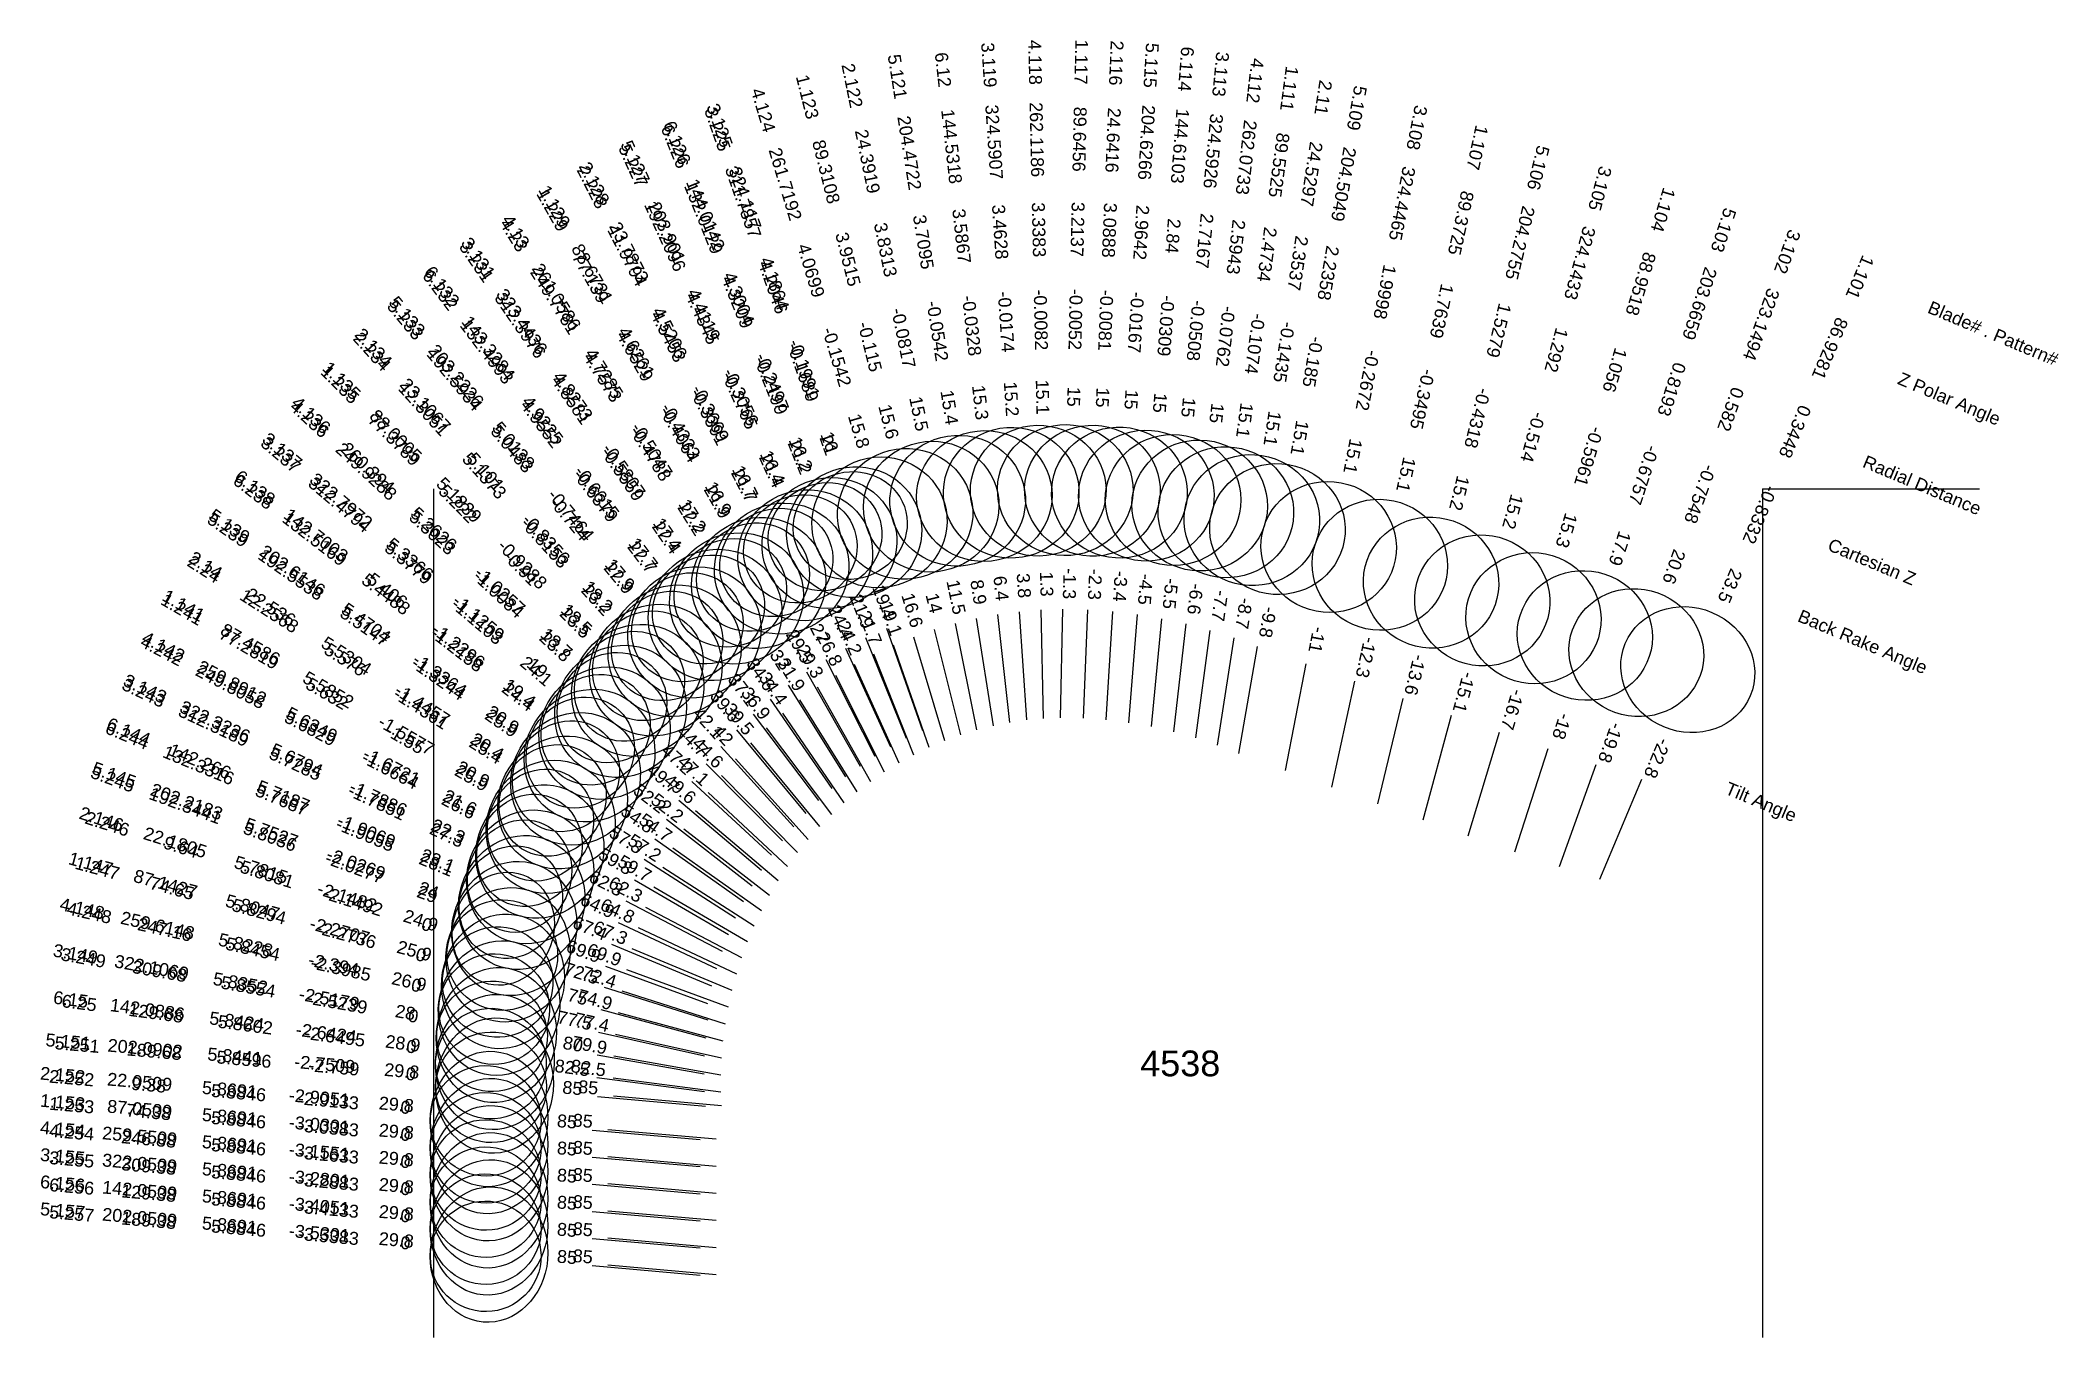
# Model space of a CAD drawing. Header units: inches. Extents: x -7.94 to 1.36, y -3.91 to 2.07.
import ezdxf
from ezdxf.enums import TextEntityAlignment as Align

# ---------------------------------------------------------------- set-up
doc = ezdxf.new("R2010")
doc.units = ezdxf.units.IN
doc.header["$MEASUREMENT"] = 0
for name, color, linetype, true_color in [('Blade_1', 30, 'Continuous', 0xff7f00), ('Blade_2', 7, 'Continuous', 0xcccc00), ('Blade_3', 7, 'Continuous', 0x00cc00), ('Blade_4', 7, 'Continuous', 0x00cccc), ('Blade_5', 7, 'Continuous', 0x0066cc), ('Blade_6', 190, 'Continuous', 0x7f00ff)]:
    doc.layers.add(name, color=color, linetype=linetype, true_color=true_color)
doc.styles.get("Standard").update_dxf_attribs({"font": 'arial.ttf'})

msp = doc.modelspace()

# ---------------------------------------------------------------- linework, layer by layer
for p, q in [((-6.125, 0), (-6.125, -3.9134)), ((0, 0), (0, -3.9134)), ((0, 0), (1, 0))]:
    msp.add_line(p, q)
at = {"layer": 'Blade_1'}
for p, q in [((-3.226, -0.555), (-3.2372, -1.0549)), ((-3.8181, -0.6486), (-3.6968, -1.1337)), ((-2.5467, -0.6525), (-2.6133, -1.1481)), ((-4.4056, -0.8433), (-4.1594, -1.2784)), ((-4.3568, -0.9128), (-4.1119, -1.3487)), ((-1.881, -0.8869), (-1.9874, -1.3754)), ((-1.2145, -1.1228), (-1.3586, -1.6016)), ((-4.869, -1.267), (-4.5175, -1.6226)), ((-4.7981, -1.3207), (-4.4473, -1.677)), ((-0.5582, -1.3401), (-0.7522, -1.8009)), ((-5.1981, -1.8024), (-4.7659, -2.0538)), ((-5.1101, -1.8348), (-4.6782, -2.0867)), ((-5.3537, -2.401), (-4.8708, -2.5304)), ((-5.2737, -2.4139), (-4.791, -2.5441)), ((-5.394, -3.0812), (-4.8959, -3.1248)), ((-5.3212, -3.0783), (-4.8231, -3.1221))]:
    msp.add_line(p, q, dxfattribs=at)
for centre, major_axis, ratio in [((-3.2137, -0.0052), (0.3124, -0.007), 0.965908), ((-3.9515, -0.115), (0.3032, 0.0758), 0.963022), ((-2.4734, -0.1074), (0.3097, -0.0416), 0.965685), ((-4.6261, -0.4333), (0.2725, 0.153), 0.956901), ((-1.7639, -0.3495), (0.3053, -0.0665), 0.965376), ((-4.6529, -0.4064), (0.2302, 0.1303), 0.927923), ((-1.056, -0.5961), (0.2992, -0.09), 0.964699), ((-0.3448, -0.8332), (0.288, -0.1212), 0.916899), ((-5.1839, -0.9288), (0.2227, 0.2193), 0.948587), ((-5.222, -0.91), (0.1881, 0.186), 0.917351), ((-5.5852, -1.5577), (0.1574, 0.2699), 0.93399), ((-5.632, -1.55), (0.133, 0.2286), 0.899238), ((-5.8047, -2.2707), (0.0814, 0.3017), 0.899338), ((-5.8294, -2.2736), (0.066, 0.2463), 1), ((-5.8691, -3.0301), (0.0274, 0.3113), 0.867492), ((-5.8846, -3.0383), (0.0222, 0.254), 1)]:
    msp.add_ellipse(centre, major_axis=major_axis, ratio=ratio, dxfattribs=at)
at = {"layer": 'Blade_2'}
for p, q in [((-3.1112, -0.5576), (-3.1316, -1.0572)), ((-3.7217, -0.6206), (-3.6222, -1.1106)), ((-2.4372, -0.6872), (-2.5132, -1.1814)), ((-4.3176, -0.7865), (-4.0908, -1.2321)), ((-4.2728, -0.8579), (-4.0475, -1.3043)), ((-4.8005, -1.1875), (-4.465, -1.5582)), ((-4.7328, -1.2442), (-4.3981, -1.6157)), ((-5.1536, -1.7073), (-4.7328, -1.9775)), ((-5.068, -1.7435), (-4.6476, -2.0142)), ((-5.3384, -2.2973), (-4.8616, -2.4477)), ((-5.2572, -2.3146), (-4.7807, -2.4659)), ((-5.394, -2.9562), (-4.8959, -2.9998)), ((-5.3212, -2.9533), (-4.8231, -2.9971))]:
    msp.add_line(p, q, dxfattribs=at)
for centre, major_axis, ratio in [((-3.0888, -0.0081), (0.3122, -0.0127), 0.965879), ((-3.8313, -0.0817), (0.3062, 0.0622), 0.963443), ((-2.3537, -0.1435), (0.3089, -0.0475), 0.965634), ((-4.5206, -0.3669), (0.279, 0.1408), 0.957876), ((-4.5453, -0.3391), (0.2357, 0.12), 0.929179), ((-5.101, -0.8356), (0.2322, 0.2092), 0.950209), ((-5.1373, -0.8153), (0.1961, 0.1775), 0.919396), ((-5.5304, -1.4457), (0.1692, 0.2627), 0.937059), ((-5.5759, -1.4361), (0.1429, 0.2226), 0.903007), ((-5.7815, -2.1482), (0.0946, 0.2978), 0.906832), ((-5.8081, -2.1492), (0.0767, 0.2432), 1), ((-5.8691, -2.9051), (0.0274, 0.3113), 0.867492), ((-5.8846, -2.9133), (0.0222, 0.254), 1)]:
    msp.add_ellipse(centre, major_axis=major_axis, ratio=ratio, dxfattribs=at)
at = {"layer": 'Blade_3'}
for p, q in [((-4.0381, -0.6425), (-3.8722, -1.1141)), ((-3.4261, -0.5662), (-3.3927, -1.0651)), ((-2.7696, -0.5982), (-2.8176, -1.0959)), ((-4.006, -0.7187), (-3.8421, -1.1911)), ((-2.105, -0.8071), (-2.2007, -1.2978)), ((-4.5733, -0.9693), (-4.2896, -1.381)), ((-4.5165, -1.0345), (-4.234, -1.447)), ((-1.4352, -1.045), (-1.5653, -1.5278)), ((-0.7681, -1.2724), (-0.9373, -1.7428)), ((-4.9949, -1.4349), (-4.6135, -1.7581)), ((-4.9176, -1.4822), (-4.5367, -1.8061)), ((-5.274, -1.9984), (-4.8214, -2.2108)), ((-5.1817, -2.0227), (-4.7293, -2.2356)), ((-5.3703, -2.6094), (-4.8779, -2.6962)), ((-5.2937, -2.614), (-4.8014, -2.7013)), ((-5.394, -3.3312), (-4.8959, -3.3748)), ((-5.3212, -3.3283), (-4.8231, -3.3721))]:
    msp.add_line(p, q, dxfattribs=at)
for centre, major_axis, ratio in [((-3.4628, -0.0174), (0.3118, 0.0209), 0.965129), ((-2.7167, -0.0508), (0.3111, -0.03), 0.965773), ((-4.1864, -0.1991), (0.2952, 0.1025), 0.961204), ((-4.2046, -0.1689), (0.2495, 0.0878), 0.933491), ((-1.9998, -0.2672), (0.3067, -0.0598), 0.96549), ((-1.292, -0.514), (0.3017, -0.0813), 0.965013), ((-4.8273, -0.5807), (0.2578, 0.1766), 0.954391), ((-4.8581, -0.5559), (0.2178, 0.1501), 0.924708), ((-0.582, -0.7548), (0.2941, -0.1058), 0.936344), ((-5.3366, -1.1259), (0.2024, 0.2381), 0.945262), ((-5.3779, -1.1103), (0.171, 0.2018), 0.91318), ((-5.6794, -1.7886), (0.133, 0.2828), 0.925003), ((-5.7285, -1.7851), (0.1124, 0.2394), 0.888303), ((-5.8352, -2.5179), (0.0546, 0.3077), 0.882705), ((-5.8554, -2.5239), (0.0443, 0.2511), 1), ((-5.8691, -3.2801), (0.0274, 0.3113), 0.867492), ((-5.8846, -3.2883), (0.0222, 0.254), 1)]:
    msp.add_ellipse(centre, major_axis=major_axis, ratio=ratio, dxfattribs=at)
at = {"layer": 'Blade_4'}
for p, q in [((-3.3261, -0.5581), (-3.315, -1.0579)), ((-2.6574, -0.6225), (-2.7147, -1.1192)), ((-3.9129, -0.6813), (-3.7701, -1.1605)), ((-4.491, -0.9043), (-4.2257, -1.3281)), ((-4.4381, -0.9718), (-4.1741, -1.3964)), ((-4.934, -1.3495), (-4.5671, -1.6892)), ((-4.8597, -1.4001), (-4.4935, -1.7406)), ((-5.2382, -1.8995), (-4.7954, -2.1317)), ((-5.148, -1.928), (-4.7054, -2.1605)), ((-5.3646, -2.5051), (-4.8764, -2.6133)), ((-5.2859, -2.5137), (-4.7979, -2.6226)), ((-5.394, -3.2062), (-4.8959, -3.2498)), ((-5.3212, -3.2033), (-4.8231, -3.2471))]:
    msp.add_line(p, q, dxfattribs=at)
for centre, major_axis, ratio in [((-3.3383, -0.0082), (0.3124, 0.0069), 0.965522), ((-2.5943, -0.0762), (0.3104, -0.0358), 0.965731), ((-4.0699, -0.1542), (0.2995, 0.0892), 0.96212), ((-4.7285, -0.5047), (0.2654, 0.165), 0.955398), ((-4.7573, -0.4788), (0.2242, 0.1403), 0.925996), ((-5.2626, -1.0257), (0.2128, 0.2289), 0.946938), ((-5.3023, -1.0084), (0.1797, 0.1941), 0.915279), ((-5.6349, -1.6721), (0.1454, 0.2766), 0.929566), ((-5.6829, -1.6664), (0.1228, 0.2343), 0.893838), ((-5.8228, -2.394), (0.068, 0.305), 0.891569), ((-5.8454, -2.3985), (0.0552, 0.249), 1), ((-5.8691, -3.1551), (0.0274, 0.3113), 0.867492), ((-5.8846, -3.1633), (0.0222, 0.254), 1)]:
    msp.add_ellipse(centre, major_axis=major_axis, ratio=ratio, dxfattribs=at)
at = {"layer": 'Blade_5'}
for p, q in [((-3.6241, -0.5976), (-3.5465, -1.0915)), ((-2.9967, -0.5657), (-3.0263, -1.0648)), ((-4.2268, -0.7335), (-4.0198, -1.1887)), ((-2.3296, -0.727), (-2.4149, -1.2196)), ((-4.1861, -0.8072), (-3.9809, -1.2631)), ((-1.6575, -0.9663), (-1.7753, -1.4522)), ((-4.7282, -1.1107), (-4.4094, -1.4959)), ((-4.6641, -1.1709), (-4.3461, -1.5568)), ((-0.9894, -1.1988), (-1.1441, -1.6742)), ((-5.1046, -1.6139), (-4.6961, -1.9022)), ((-5.0215, -1.6542), (-4.6134, -1.9431)), ((-5.3322, -2.2003), (-4.8627, -2.3721)), ((-5.2364, -2.2163), (-4.7669, -2.3884)), ((-5.369, -2.8019), (-4.8709, -2.8455)), ((-5.2962, -2.7991), (-4.7981, -2.8429)), ((-5.394, -3.5812), (-4.8959, -3.6248)), ((-5.3212, -3.5783), (-4.8231, -3.6221))]:
    msp.add_line(p, q, dxfattribs=at)
for centre, major_axis, ratio in [((-2.9642, -0.0167), (0.312, -0.0185), 0.965846), ((-3.7095, -0.0542), (0.3087, 0.0485), 0.964322), ((-2.2358, -0.185), (0.3079, -0.0533), 0.965579), ((-4.4119, -0.3056), (0.285, 0.1283), 0.959332), ((-4.4345, -0.2765), (0.2408, 0.1095), 0.931059), ((-1.5279, -0.4318), (0.3037, -0.0736), 0.965224), ((-0.8193, -0.6757), (0.2972, -0.0967), 0.951765), ((-5.0138, -0.7464), (0.2412, 0.1987), 0.951803), ((-5.0483, -0.724), (0.2037, 0.1687), 0.921415), ((-5.4704, -1.3364), (0.1805, 0.2551), 0.933954), ((-5.5147, -1.3244), (0.1525, 0.2161), 0.899197), ((-5.7527, -2.0269), (0.1076, 0.2934), 0.913337), ((-5.8036, -2.0277), (0.0909, 0.2484), 0.874297), ((-5.8441, -2.7509), (0.0274, 0.3113), 0.867498), ((-5.8596, -2.759), (0.0222, 0.254), 1), ((-5.8691, -3.5301), (0.0274, 0.3113), 0.867492), ((-5.8846, -3.5383), (0.0222, 0.254), 1)]:
    msp.add_ellipse(centre, major_axis=major_axis, ratio=ratio, dxfattribs=at)
at = {"layer": 'Blade_6'}
for p, q in [((-3.5256, -0.5794), (-3.47, -1.0763)), ((-2.8827, -0.5792), (-2.9215, -1.0777)), ((-4.1336, -0.6857), (-3.947, -1.1495)), ((-4.0972, -0.7608), (-3.9124, -1.2254)), ((-4.6524, -1.0383), (-4.3508, -1.4371)), ((-4.5919, -1.101), (-4.2914, -1.5006)), ((-5.0519, -1.5232), (-4.6566, -1.8293)), ((-4.9717, -1.567), (-4.5769, -1.8738)), ((-5.3054, -2.0986), (-4.8439, -2.291)), ((-5.2112, -2.1189), (-4.7498, -2.3115)), ((-5.372, -2.7138), (-4.8762, -2.7791)), ((-5.2972, -2.7146), (-4.8015, -2.7802)), ((-5.394, -3.4562), (-4.8959, -3.4998)), ((-5.3212, -3.4533), (-4.8231, -3.4971))]:
    msp.add_line(p, q, dxfattribs=at)
for centre, major_axis, ratio in [((-3.5867, -0.0328), (0.3106, 0.0347), 0.964729), ((-2.84, -0.0309), (0.3116, -0.0242), 0.965811), ((-4.3004, -0.2497), (0.2904, 0.1155), 0.960275), ((-4.3209, -0.2199), (0.2454, 0.0987), 0.932282), ((-4.9225, -0.6615), (0.2497, 0.1878), 0.952842), ((-4.9552, -0.6379), (0.211, 0.1595), 0.922735), ((-5.406, -1.2296), (0.1917, 0.2468), 0.942979), ((-5.4488, -1.2158), (0.162, 0.2091), 0.910333), ((-5.7187, -1.9069), (0.1204, 0.2884), 0.919615), ((-5.7687, -1.9055), (0.1018, 0.2441), 0.88181), ((-5.8424, -2.6424), (0.041, 0.3098), 0.875211), ((-5.8602, -2.6495), (0.0333, 0.2528), 1), ((-5.8691, -3.4051), (0.0274, 0.3113), 0.867492), ((-5.8846, -3.4133), (0.0222, 0.254), 1)]:
    msp.add_ellipse(centre, major_axis=major_axis, ratio=ratio, dxfattribs=at)

# ---------------------------------------------------------------- texts
for s, height, p in [('Blade# . Pattern#', 0.059375, (0.767, 0.8417)), ('Z Polar Angle', 0.059375, (0.6288, 0.5133)), ('Radial Distance', 0.059375, (0.4676, 0.1303)), ('Cartesian Z', 0.059375, (0.3063, -0.2528)), ('Back Rake Angle', 0.059375, (0.1681, -0.5812)), ('Tilt Angle', 0.05937, (-0.1665, -1.3761))]:
    msp.add_text(s, height=height, rotation=337.17276).set_placement(p, align=Align.MIDDLE_LEFT)
msp.add_text('4538', height=0.11875).set_placement((-2.6838, -2.6488), align=Align.MIDDLE_CENTER)
at = {"layer": 'Blade_1'}
for s, height, rotation, p in [('1.117', 0.05937, 268.7148, (-3.1694, 1.9693)), ('1.123', 0.05937, 284.03623, (-4.4305, 1.801)), ('1.111', 0.05937, 262.34472, (-2.2103, 1.8499)), ('89.6456', 0.05937, 268.7148, (-3.1774, 1.6132)), ('1.107', 0.05937, 257.71173, (-1.3436, 1.5803)), ('89.3108', 0.05937, 284.03623, (-4.3441, 1.4554)), ('89.5525', 0.05937, 262.34472, (-2.2578, 1.4969)), ('1.129', 0.05937, 299.32424, (-5.5934, 1.2887)), ('1.229', 0.05937, 299.50793, (-5.602, 1.2707)), ('3.2137', 0.05937, 268.7148, (-3.1867, 1.1976)), ('89.3725', 0.05937, 257.71173, (-1.4194, 1.2322)), ('1.104', 0.05937, 253.25362, (-0.487, 1.2951)), ('88.6731', 0.05937, 299.32424, (-5.4189, 0.9781)), ('3.9515', 0.05937, 284.03623, (-4.2433, 1.0522)), ('2.4734', 0.05937, 262.34472, (-2.3132, 1.085)), ('77.139', 0.05937, 299.50793, (-5.4266, 0.9606)), ('88.9518', 0.05937, 253.25362, (-0.5896, 0.954)), ('1.101', 0.05937, 247.17276, (0.4214, 0.9872)), ('1.7639', 0.05937, 257.71173, (-1.5078, 0.8261)), ('-0.0052', 0.05937, 268.7148, (-3.196, 0.7821)), ('-0.115', 0.05937, 284.03623, (-4.1425, 0.649)), ('-0.1074', 0.05937, 262.34472, (-2.3685, 0.673)), ('86.9281', 0.05937, 247.17276, (0.2832, 0.6588)), ('4.6529', 0.05937, 299.50793, (-5.2219, 0.5989)), ('4.6261', 0.05937, 299.32424, (-5.2154, 0.6157)), ('1.235', 0.05937, 314.6725, (-6.5767, 0.4604)), ('1.135', 0.05937, 314.5562, (-6.5696, 0.4785)), ('1.056', 0.05937, 253.25362, (-0.7094, 0.556)), ('15', 0.05937, 268.7148, (-3.204, 0.426)), ('-0.3495', 0.05937, 257.71173, (-1.5963, 0.42)), ('-0.4333', 0.05937, 299.32424, (-5.0118, 0.2533)), ('15.6', 0.05937, 284.03623, (-4.0561, 0.3033)), ('15.1', 0.05937, 262.34472, (-2.416, 0.32)), ('0.3448', 0.05937, 247.17276, (0.122, 0.2757)), ('77.3789', 0.05937, 314.6725, (-6.3263, 0.207)), ('88.0005', 0.05937, 314.5562, (-6.3197, 0.2246)), ('-0.4064', 0.05937, 299.50793, (-5.0171, 0.2372)), ('-0.5961', 0.05937, 253.25362, (-0.8291, 0.158)), ('15.1', 0.05937, 257.71173, (-1.6721, 0.0719)), ('5.1839', 0.05937, 314.5562, (-6.0281, -0.0715)), ('5.222', 0.05937, 314.6725, (-6.0341, -0.0885)), ('21.9', 0.05937, 299.50793, (-4.8417, -0.0728)), ('16.9', 0.05937, 299.32424, (-4.8373, -0.0573)), ('-0.8332', 0.05937, 247.17276, (-0.0393, -0.1073)), ('15.3', 0.05937, 253.25362, (-0.9318, -0.1832)), ('-0.9288', 0.05937, 314.5562, (-5.7365, -0.3677)), ('-0.91', 0.05937, 314.6725, (-5.7419, -0.3841)), ('-1.3', 0.05937, 268.7148, (-3.2233, -0.4363)), ('23.5', 0.05937, 247.17276, (-0.1775, -0.4357)), ('1.241', 0.05937, 329.81232, (-7.2976, -0.581)), ('1.141', 0.05937, 329.74995, (-7.2913, -0.5627)), ('23.5', 0.05937, 314.6725, (-5.4914, -0.6374)), ('18.5', 0.05937, 314.5562, (-5.4865, -0.6215)), ('14', 0.05937, 284.03623, (-3.8469, -0.5334)), ('-7.7', 0.05937, 262.34472, (-2.5309, -0.5349)), ('77.2819', 0.05937, 329.81232, (-6.9897, -0.7602)), ('87.4586', 0.05937, 329.74995, (-6.9835, -0.7422)), ('29.5', 0.05937, 299.50793, (-4.4641, -0.7399)), ('29.3', 0.05937, 299.32424, (-4.4149, -0.8093)), ('-12.3', 0.05937, 257.71173, (-1.8557, -0.7709)), ('5.5852', 0.05937, 329.74995, (-6.6245, -0.9516)), ('5.632', 0.05937, 329.81232, (-6.6304, -0.9692)), ('-16.7', 0.05937, 253.25362, (-1.1803, -1.0091)), ('-1.5577', 0.05937, 329.74995, (-6.2655, -1.161)), ('-1.55', 0.05937, 329.81232, (-6.2712, -1.1782)), ('44.7', 0.05937, 314.6725, (-4.9525, -1.1825)), ('44.6', 0.05937, 314.5562, (-4.8814, -1.2361)), ('-22.8', 0.05937, 247.17276, (-0.5121, -1.2306)), ('25.9', 0.05937, 329.81232, (-5.9633, -1.3573)), ('20.9', 0.05937, 329.74995, (-5.9577, -1.3405)), ('59.8', 0.05937, 329.81232, (-5.3007, -1.7427)), ('1.147', 0.05937, 344.90569, (-7.7116, -1.7564)), ('1.247', 0.05937, 344.99999, (-7.6816, -1.7773)), ('87.1427', 0.05937, 344.90569, (-7.3676, -1.8491)), ('59.7', 0.05937, 329.74995, (-5.2127, -1.775)), ('74.65', 0.05937, 344.99999, (-7.3375, -1.8695)), ('5.8047', 0.05937, 344.90569, (-6.9664, -1.9574)), ('5.8294', 0.05937, 344.99999, (-6.936, -1.977)), ('-2.2707', 0.05937, 344.90569, (-6.5651, -2.0656)), ('-2.2736', 0.05937, 344.99999, (-6.5346, -2.0846)), ('25.9', 0.05937, 344.90569, (-6.2211, -2.1584)), ('0', 0.0594, 344.99999, (-6.1905, -2.1768)), ('75', 0.05937, 344.99999, (-5.4684, -2.3703)), ('74.9', 0.05937, 344.90569, (-5.3884, -2.383)), ('1.153', 0.05937, 354.97431, (-7.8365, -2.8571)), ('1.253', 0.05937, 355, (-7.7948, -2.8712)), ('87.0509', 0.05937, 354.97431, (-7.4816, -2.8883)), ('74.38', 0.05937, 355, (-7.4399, -2.9022)), ('5.8691', 0.05937, 354.97431, (-7.0676, -2.9247)), ('5.8846', 0.05937, 355, (-7.0258, -2.9385)), ('-3.0301', 0.05937, 354.97431, (-6.6536, -2.9611)), ('-3.0383', 0.05937, 355, (-6.6118, -2.9747)), ('29.8', 0.05937, 354.97431, (-6.2987, -2.9923)), ('0', 0.0594, 355, (-6.2569, -3.0057)), ('85', 0.05937, 355, (-5.5123, -3.0709)), ('85', 0.05937, 354.97431, (-5.4395, -3.0679))]:
    msp.add_text(s, height=height, rotation=rotation, dxfattribs=at).set_placement(p, align=Align.CENTER)
at = {"layer": 'Blade_2'}
for s, height, rotation, p in [('2.116', 0.05937, 267.66361, (-3.0082, 1.9653)), ('2.122', 0.05937, 281.48869, (-4.2247, 1.8538)), ('2.11', 0.05937, 261.26527, (-2.0538, 1.8086)), ('24.6416', 0.05937, 267.66361, (-3.0228, 1.6093)), ('24.3919', 0.05937, 281.48869, (-4.1537, 1.5047)), ('24.5297', 0.05937, 261.26527, (-2.1079, 1.4564)), ('2.228', 0.05937, 296.97824, (-5.4195, 1.3782)), ('2.128', 0.05937, 296.78223, (-5.4105, 1.3962)), ('3.0888', 0.05937, 267.66361, (-3.0397, 1.194)), ('11.9794', 0.05937, 296.97824, (-5.2579, 1.0607)), ('23.7873', 0.05937, 296.78223, (-5.25, 1.0782)), ('3.8313', 0.05937, 281.48869, (-4.0709, 1.0974)), ('2.3537', 0.05937, 261.26527, (-2.171, 1.0456)), ('-0.0081', 0.05937, 267.66361, (-3.0567, 0.7788)), ('4.5453', 0.05937, 296.97824, (-5.0693, 0.6903)), ('4.5206', 0.05937, 296.78223, (-5.0627, 0.7071)), ('-0.0817', 0.05937, 281.48869, (-3.9881, 0.6901)), ('-0.1435', 0.05937, 261.26527, (-2.2341, 0.6348)), ('2.234', 0.05937, 312.14712, (-6.4304, 0.6134)), ('2.134', 0.05937, 312.02068, (-6.4231, 0.6316)), ('12.3051', 0.05937, 312.14712, (-6.1914, 0.3493)), ('23.1067', 0.05937, 312.02068, (-6.1846, 0.3669)), ('-0.3669', 0.05937, 296.78223, (-4.8754, 0.3361)), ('-0.3391', 0.05937, 296.97824, (-4.8808, 0.3199)), ('15.5', 0.05937, 281.48869, (-3.9172, 0.341)), ('15', 0.05937, 267.66361, (-3.0712, 0.4228)), ('15.1', 0.05937, 261.26527, (-2.2882, 0.2827)), ('5.1373', 0.05937, 312.14712, (-5.9125, 0.0411)), ('5.101', 0.05937, 312.02068, (-5.9064, 0.0582)), ('21.7', 0.05937, 296.97824, (-4.7192, 0.0024)), ('16.7', 0.05937, 296.78223, (-4.7149, 0.0181)), ('-0.8153', 0.05937, 312.14712, (-5.6336, -0.267)), ('-0.8356', 0.05937, 312.02068, (-5.6282, -0.2506)), ('2.24', 0.05937, 327.29082, (-7.1974, -0.3948)), ('2.14', 0.05937, 327.22047, (-7.1909, -0.3764)), ('22.536', 0.05937, 327.22047, (-6.8914, -0.5693)), ('23.2', 0.05937, 312.14712, (-5.3945, -0.5311)), ('18.2', 0.05937, 312.02068, (-5.3897, -0.5153)), ('11.5', 0.05937, 281.48869, (-3.7454, -0.5043)), ('-2.3', 0.05937, 267.66361, (-3.1063, -0.439)), ('12.2568', 0.05937, 327.29082, (-6.8976, -0.5873)), ('-8.7', 0.05937, 261.26527, (-2.4192, -0.5698)), ('27', 0.05937, 296.97824, (-4.3714, -0.6807)), ('5.5304', 0.05937, 327.22047, (-6.542, -0.7943)), ('5.576', 0.05937, 327.29082, (-6.5479, -0.8119)), ('26.8', 0.05937, 296.78223, (-4.3263, -0.7519)), ('-1.4457', 0.05937, 327.22047, (-6.1925, -1.0193)), ('-1.4361', 0.05937, 327.29082, (-6.1982, -1.0365)), ('42.1', 0.05937, 312.14712, (-4.8802, -1.0994)), ('42', 0.05937, 312.02068, (-4.8123, -1.156)), ('25.4', 0.05937, 327.29082, (-5.8984, -1.229)), ('20.4', 0.05937, 327.22047, (-5.893, -1.2122)), ('2.146', 0.05937, 342.38395, (-7.6638, -1.5505)), ('2.246', 0.05937, 342.49999, (-7.6369, -1.5726)), ('22.1805', 0.05937, 342.38395, (-7.3243, -1.6583)), ('57.3', 0.05937, 327.29082, (-5.2535, -1.6432)), ('9.64', 0.05937, 342.49999, (-7.2971, -1.6798)), ('57.2', 0.05937, 327.22047, (-5.1678, -1.6792)), ('5.7815', 0.05937, 342.38395, (-6.9282, -1.784)), ('5.8081', 0.05937, 342.49999, (-6.9007, -1.8047)), ('-2.1482', 0.05937, 342.38395, (-6.532, -1.9098)), ('-2.1492', 0.05937, 342.49999, (-6.5043, -1.9297)), ('24.9', 0.05937, 342.38395, (-6.1925, -2.0176)), ('0', 0.0594, 342.49999, (-6.1646, -2.0369)), ('72.5', 0.05937, 342.49999, (-5.4517, -2.2616)), ('72.4', 0.05937, 342.38395, (-5.3704, -2.2787)), ('2.152', 0.05937, 354.97431, (-7.8365, -2.7321)), ('2.252', 0.05937, 355, (-7.7948, -2.7462)), ('22.0509', 0.05937, 354.97431, (-7.4816, -2.7633)), ('9.38', 0.05937, 355, (-7.4399, -2.7772)), ('5.8691', 0.05937, 354.97431, (-7.0676, -2.7997)), ('5.8846', 0.05937, 355, (-7.0258, -2.8135)), ('-2.9051', 0.05937, 354.97431, (-6.6536, -2.8361)), ('-2.9133', 0.05937, 355, (-6.6118, -2.8497)), ('29.8', 0.05937, 354.97431, (-6.2987, -2.8673)), ('0', 0.0594, 355, (-6.2569, -2.8807)), ('85', 0.05937, 355, (-5.5123, -2.9459)), ('85', 0.05937, 354.97431, (-5.4395, -2.9429))]:
    msp.add_text(s, height=height, rotation=rotation, dxfattribs=at).set_placement(p, align=Align.CENTER)
at = {"layer": 'Blade_3'}
for s, height, rotation, p in [('3.119', 0.05937, 273.82708, (-3.5946, 1.9532)), ('3.113', 0.05937, 264.48642, (-2.527, 1.9151)), ('3.125', 0.05937, 289.13898, (-4.8339, 1.6667)), ('324.5907', 0.05937, 273.82708, (-3.5709, 1.5977)), ('3.108', 0.05937, 258.97249, (-1.622, 1.6713)), ('3.225', 0.05937, 289.37819, (-4.844, 1.6489)), ('324.5926', 0.05937, 264.48642, (-2.5612, 1.5605)), ('311.7857', 0.05937, 289.37819, (-4.7258, 1.3129)), ('324.117', 0.05937, 289.13898, (-4.7171, 1.3302)), ('324.4465', 0.05937, 258.97249, (-1.6902, 1.3216)), ('3.105', 0.05937, 254.91277, (-0.778, 1.393)), ('3.4628', 0.05937, 273.82708, (-3.5431, 1.183)), ('2.7167', 0.05937, 264.48642, (-2.6011, 1.1468)), ('324.1433', 0.05937, 254.91277, (-0.8707, 1.049)), ('3.231', 0.05937, 304.56656, (-5.9514, 1.031)), ('3.131', 0.05937, 304.40737, (-5.9433, 1.0487)), ('3.102', 0.05937, 250.21816, (0.0864, 1.1036)), ('4.2046', 0.05937, 289.37819, (-4.5879, 0.9208)), ('4.1864', 0.05937, 289.13898, (-4.5808, 0.9375)), ('1.9998', 0.05937, 258.97249, (-1.7697, 0.9137)), ('312.3976', 0.05937, 304.56656, (-5.7493, 0.7376)), ('323.4436', 0.05937, 304.40737, (-5.742, 0.7548)), ('-0.0174', 0.05937, 273.82708, (-3.5154, 0.7683)), ('-0.0508', 0.05937, 264.48642, (-2.6411, 0.7331)), ('323.1494', 0.05937, 250.21816, (-0.0341, 0.7684)), ('-0.1689', 0.05937, 289.37819, (-4.45, 0.5287)), ('-0.1991', 0.05937, 289.13898, (-4.4446, 0.5449)), ('1.292', 0.05937, 254.91277, (-0.9789, 0.6477)), ('-0.2672', 0.05937, 258.97249, (-1.8492, 0.5057)), ('4.8581', 0.05937, 304.56656, (-5.5135, 0.3953)), ('4.8273', 0.05937, 304.40737, (-5.5072, 0.4119)), ('15.2', 0.05937, 273.82708, (-3.4916, 0.4129)), ('0.582', 0.05937, 250.21816, (-0.1748, 0.3773)), ('15', 0.05937, 264.48642, (-2.6753, 0.3785)), ('-0.514', 0.05937, 254.91277, (-1.087, 0.2464)), ('3.237', 0.05937, 319.72024, (-6.848, 0.1355)), ('3.137', 0.05937, 319.62258, (-6.8412, 0.1535)), ('-0.5807', 0.05937, 304.40737, (-5.2723, 0.069)), ('21', 0.05937, 289.37819, (-4.3318, 0.1926)), ('16', 0.05937, 289.13898, (-4.3277, 0.2083)), ('15.1', 0.05937, 258.97249, (-1.9173, 0.1561)), ('-0.5559', 0.05937, 304.56656, (-5.2776, 0.0531)), ('-0.7548', 0.05937, 250.21816, (-0.3155, -0.0138)), ('312.4794', 0.05937, 319.72024, (-6.5762, -0.0948)), ('322.7972', 0.05937, 319.62258, (-6.5698, -0.0773)), ('15.2', 0.05937, 254.91277, (-1.1798, -0.0976)), ('22.4', 0.05937, 304.56656, (-5.0755, -0.2403)), ('17.4', 0.05937, 304.40737, (-5.071, -0.2249)), ('5.3779', 0.05937, 319.72024, (-6.2591, -0.3635)), ('5.3366', 0.05937, 319.62258, (-6.2531, -0.3465)), ('20.6', 0.05937, 250.21816, (-0.436, -0.349)), ('19.4', 0.05937, 289.37819, (-4.0775, -0.5304)), ('3.8', 0.05937, 273.82708, (-3.434, -0.4477)), ('-5.5', 0.05937, 264.48642, (-2.7582, -0.48)), ('-1.1103', 0.05937, 319.72024, (-5.942, -0.6322)), ('-1.1259', 0.05937, 319.62258, (-5.9365, -0.6158)), ('19.1', 0.05937, 289.13898, (-4.045, -0.6065)), ('-11', 0.05937, 258.97249, (-2.0823, -0.6905)), ('24.1', 0.05937, 319.72024, (-5.6703, -0.8625)), ('19', 0.05937, 319.62258, (-5.6651, -0.8466)), ('34.6', 0.05937, 304.56656, (-4.6406, -0.8715)), ('3.243', 0.05937, 334.85505, (-7.4728, -0.9663)), ('3.143', 0.05937, 334.80832, (-7.4666, -0.948)), ('34.4', 0.05937, 304.40737, (-4.5836, -0.9365)), ('-15.1', 0.05937, 254.91277, (-1.4043, -0.9304)), ('312.3189', 0.05937, 334.85505, (-7.1504, -1.1176)), ('322.3236', 0.05937, 334.80832, (-7.1442, -1.0996)), ('-19.8', 0.05937, 250.21816, (-0.7279, -1.1606)), ('5.7285', 0.05937, 334.85505, (-6.7741, -1.2942)), ('5.6794', 0.05937, 334.80832, (-6.7681, -1.2765)), ('49.7', 0.05937, 319.72024, (-5.0855, -1.3581)), ('-1.7851', 0.05937, 334.85505, (-6.3979, -1.4708)), ('-1.7886', 0.05937, 334.80832, (-6.392, -1.4534)), ('49.6', 0.05937, 319.62258, (-5.0081, -1.4053)), ('27.3', 0.05937, 334.85505, (-6.0754, -1.6222)), ('22.3', 0.05937, 334.80832, (-6.0696, -1.6051)), ('64.9', 0.05937, 334.85505, (-5.3815, -1.9479)), ('64.8', 0.05937, 334.80832, (-5.2892, -1.9722)), ('3.149', 0.05937, 349.94358, (-7.7799, -2.1731)), ('3.249', 0.05937, 349.99999, (-7.7437, -2.1909)), ('322.1069', 0.05937, 349.94358, (-7.4291, -2.2353)), ('309.68', 0.05937, 349.99999, (-7.3929, -2.2528)), ('5.8352', 0.05937, 349.94358, (-7.0199, -2.3079)), ('5.8554', 0.05937, 349.99999, (-6.9836, -2.325)), ('-2.5179', 0.05937, 349.94358, (-6.6106, -2.3804)), ('-2.5239', 0.05937, 349.99999, (-6.5743, -2.3971)), ('28', 0.05937, 349.94358, (-6.2599, -2.4426)), ('0', 0.0594, 349.99999, (-6.2234, -2.459)), ('80', 0.05937, 349.99999, (-5.4873, -2.5888)), ('79.9', 0.05937, 349.94358, (-5.4106, -2.5933)), ('3.155', 0.05937, 354.97431, (-7.8365, -3.1071)), ('3.255', 0.05937, 355, (-7.7948, -3.1212)), ('322.0509', 0.05937, 354.97431, (-7.4816, -3.1383)), ('309.38', 0.05937, 355, (-7.4399, -3.1522)), ('5.8691', 0.05937, 354.97431, (-7.0676, -3.1747)), ('5.8846', 0.05937, 355, (-7.0258, -3.1885)), ('-3.2801', 0.05937, 354.97431, (-6.6536, -3.2111)), ('-3.2883', 0.05937, 355, (-6.6118, -3.2247)), ('29.8', 0.05937, 354.97431, (-6.2987, -3.2423)), ('0', 0.0594, 355, (-6.2569, -3.2557)), ('85', 0.05937, 354.97431, (-5.4395, -3.3179)), ('85', 0.05937, 355, (-5.5123, -3.3209))]:
    msp.add_text(s, height=height, rotation=rotation, dxfattribs=at).set_placement(p, align=Align.CENTER)
at = {"layer": 'Blade_4'}
for s, height, rotation, p in [('4.118', 0.05937, 271.27192, (-3.3822, 1.9663)), ('4.112', 0.05937, 263.41815, (-2.3679, 1.8858)), ('4.124', 0.05937, 286.58874, (-4.6338, 1.7386)), ('262.1186', 0.05937, 271.27192, (-3.3743, 1.6101)), ('262.0733', 0.05937, 263.41815, (-2.4088, 1.5319)), ('261.7192', 0.05937, 286.58874, (-4.5321, 1.3971)), ('3.3383', 0.05937, 271.27192, (-3.365, 1.1946)), ('4.23', 0.05937, 302.03917, (-5.7796, 1.1547)), ('4.13', 0.05937, 301.86887, (-5.7712, 1.1726)), ('2.5943', 0.05937, 263.41815, (-2.4564, 1.119)), ('4.0699', 0.05937, 286.58874, (-4.4134, 0.9988)), ('261.0586', 0.05937, 301.86887, (-5.5831, 0.87)), ('249.7781', 0.05937, 302.03917, (-5.5906, 0.8527)), ('-0.0082', 0.05937, 271.27192, (-3.3558, 0.7791)), ('-0.0762', 0.05937, 263.41815, (-2.5041, 0.7062)), ('-0.1542', 0.05937, 286.58874, (-4.2947, 0.6005)), ('4.7573', 0.05937, 302.03917, (-5.3701, 0.5004)), ('4.7285', 0.05937, 301.86887, (-5.3637, 0.517)), ('15.1', 0.05937, 271.27192, (-3.3479, 0.4229)), ('4.236', 0.05937, 317.19686, (-6.7161, 0.301)), ('4.136', 0.05937, 317.09014, (-6.7091, 0.319)), ('15', 0.05937, 263.41815, (-2.5449, 0.3523)), ('-0.5047', 0.05937, 301.86887, (-5.1442, 0.1641)), ('15.8', 0.05937, 286.58874, (-4.193, 0.2591)), ('249.9288', 0.05937, 317.19686, (-6.4547, 0.0589)), ('260.394', 0.05937, 317.09014, (-6.4482, 0.0764)), ('-0.4788', 0.05937, 302.03917, (-5.1496, 0.1481)), ('5.2626', 0.05937, 317.09014, (-6.1438, -0.2065)), ('22.2', 0.05937, 302.03917, (-4.9606, -0.1539)), ('17.2', 0.05937, 301.86887, (-4.9561, -0.1385)), ('5.3023', 0.05937, 317.19686, (-6.1498, -0.2235)), ('-1.0084', 0.05937, 317.19686, (-5.8449, -0.5059)), ('-1.0257', 0.05937, 317.09014, (-5.8394, -0.4895)), ('1.3', 0.05937, 271.27192, (-3.3288, -0.4393)), ('-6.6', 0.05937, 263.41815, (-2.6438, -0.5046)), ('16.6', 0.05937, 286.58874, (-3.9468, -0.5675)), ('18.7', 0.05937, 317.09014, (-5.5784, -0.7321)), ('4.242', 0.05937, 332.33444, (-7.3895, -0.7717)), ('4.142', 0.05937, 332.28028, (-7.3832, -0.7535)), ('23.8', 0.05937, 317.19686, (-5.5835, -0.748)), ('32', 0.05937, 302.03917, (-4.554, -0.8036)), ('249.8058', 0.05937, 332.33444, (-7.074, -0.9371)), ('259.8912', 0.05937, 332.28028, (-7.0678, -0.9192)), ('31.9', 0.05937, 301.86887, (-4.5008, -0.871)), ('5.6829', 0.05937, 332.33444, (-6.7059, -1.1301)), ('5.6349', 0.05937, 332.28028, (-6.6999, -1.1125)), ('47.2', 0.05937, 317.19686, (-5.0211, -1.2688)), ('-1.6664', 0.05937, 332.33444, (-6.3378, -1.3231)), ('-1.6721', 0.05937, 332.28028, (-6.332, -1.3058)), ('47.1', 0.05937, 317.09014, (-4.9467, -1.3193)), ('21.6', 0.05937, 332.28028, (-6.0166, -1.4715)), ('26.6', 0.05937, 332.33444, (-6.0223, -1.4885)), ('62.3', 0.05937, 332.33444, (-5.3434, -1.8444)), ('62.3', 0.05937, 332.28028, (-5.2531, -1.8727)), ('4.148', 0.05937, 347.4254, (-7.7504, -1.964)), ('4.248', 0.05937, 347.49999, (-7.7174, -1.9834)), ('259.6148', 0.05937, 347.4254, (-7.4027, -2.0416)), ('247.16', 0.05937, 347.49999, (-7.3696, -2.0605)), ('5.8228', 0.05937, 347.4254, (-6.997, -2.132)), ('5.8454', 0.05937, 347.49999, (-6.9639, -2.1505)), ('-2.394', 0.05937, 347.4254, (-6.5914, -2.2225)), ('-2.3985', 0.05937, 347.49999, (-6.5581, -2.2405)), ('26.9', 0.05937, 347.4254, (-6.2437, -2.3001)), ('0', 0.0594, 347.49999, (-6.2103, -2.3176)), ('77.5', 0.05937, 347.49999, (-5.4805, -2.4793)), ('77.4', 0.05937, 347.4254, (-5.4018, -2.4879)), ('4.154', 0.05937, 354.97431, (-7.8365, -2.9821)), ('4.254', 0.05937, 355, (-7.7948, -2.9962)), ('259.5509', 0.05937, 354.97431, (-7.4816, -3.0133)), ('246.88', 0.05937, 355, (-7.4399, -3.0272)), ('5.8691', 0.05937, 354.97431, (-7.0676, -3.0497)), ('5.8846', 0.05937, 355, (-7.0258, -3.0635)), ('-3.1551', 0.05937, 354.97431, (-6.6536, -3.0861)), ('-3.1633', 0.05937, 355, (-6.6118, -3.0997)), ('29.8', 0.05937, 354.97431, (-6.2987, -3.1173)), ('0', 0.0594, 355, (-6.2569, -3.1307)), ('85', 0.05937, 355, (-5.5123, -3.1959)), ('85', 0.05937, 354.97431, (-5.4395, -3.1929))]:
    msp.add_text(s, height=height, rotation=rotation, dxfattribs=at).set_placement(p, align=Align.CENTER)
at = {"layer": 'Blade_5'}
for s, height, rotation, p in [('5.115', 0.05937, 266.60873, (-2.8473, 1.9549)), ('5.121', 0.05937, 278.93169, (-4.0162, 1.8968)), ('204.6266', 0.05937, 266.60873, (-2.8684, 1.5992)), ('5.109', 0.05937, 260.17946, (-1.8989, 1.761)), ('204.4722', 0.05937, 278.93169, (-3.9609, 1.5449)), ('5.227', 0.05937, 294.44414, (-5.2319, 1.4778)), ('5.127', 0.05937, 294.23311, (-5.2225, 1.4953)), ('5.106', 0.05937, 256.37243, (-1.0626, 1.4876)), ('204.5049', 0.05937, 260.17946, (-1.9597, 1.41)), ('192.2096', 0.05937, 294.44414, (-5.0845, 1.1534)), ('203.901', 0.05937, 294.23311, (-5.0763, 1.1705)), ('2.9642', 0.05937, 266.60873, (-2.893, 1.1843)), ('204.2755', 0.05937, 256.37243, (-1.1465, 1.1414)), ('3.7095', 0.05937, 278.93169, (-3.8963, 1.1343)), ('5.103', 0.05937, 251.9771, (-0.2082, 1.2024)), ('2.2358', 0.05937, 260.17946, (-2.0306, 1.0005)), ('203.6659', 0.05937, 251.9771, (-0.3184, 0.8636)), ('5.233', 0.05937, 309.62064, (-6.2772, 0.7603)), ('5.133', 0.05937, 309.48345, (-6.2696, 0.7779)), ('4.4345', 0.05937, 294.44414, (-4.9125, 0.7751)), ('4.4119', 0.05937, 294.23311, (-4.9057, 0.7915)), ('-0.0542', 0.05937, 278.93169, (-3.8318, 0.7237)), ('-0.0167', 0.05937, 266.60873, (-2.9176, 0.7694)), ('1.5279', 0.05937, 256.37243, (-1.2444, 0.7375)), ('203.2226', 0.05937, 309.48345, (-6.0431, 0.5029)), ('-0.185', 0.05937, 260.17946, (-2.1015, 0.5909)), ('192.5934', 0.05937, 309.62064, (-6.05, 0.4859)), ('0.8193', 0.05937, 251.9771, (-0.447, 0.4684)), ('-0.2765', 0.05937, 294.44414, (-4.7405, 0.3967)), ('-0.3056', 0.05937, 294.23311, (-4.7351, 0.4125)), ('15.4', 0.05937, 278.93169, (-3.7765, 0.3718)), ('15', 0.05937, 266.60873, (-2.9386, 0.4138)), ('-0.4318', 0.05937, 256.37243, (-1.3424, 0.3335)), ('5.0483', 0.05937, 309.62064, (-5.785, 0.1657)), ('5.0138', 0.05937, 309.48345, (-5.7788, 0.1821)), ('15.1', 0.05937, 260.17946, (-2.1623, 0.2399)), ('-0.6757', 0.05937, 251.9771, (-0.5756, 0.0731)), ('21.4', 0.05937, 294.44414, (-4.5931, 0.0724)), ('16.4', 0.05937, 294.23311, (-4.5889, 0.0876)), ('15.2', 0.05937, 256.37243, (-1.4263, -0.0127)), ('5.139', 0.05937, 324.70722, (-7.0825, -0.1954)), ('-0.7464', 0.05937, 309.48345, (-5.5145, -0.1386)), ('-0.724', 0.05937, 309.62064, (-5.5199, -0.1544)), ('5.239', 0.05937, 324.78017, (-7.0889, -0.213)), ('202.6146', 0.05937, 324.70722, (-6.7917, -0.4012)), ('17.9', 0.05937, 251.9771, (-0.6859, -0.2656)), ('192.5538', 0.05937, 324.78017, (-6.7979, -0.4185)), ('22.9', 0.05937, 309.62064, (-5.2927, -0.4288)), ('17.9', 0.05937, 309.48345, (-5.288, -0.4136)), ('8.9', 0.05937, 278.93169, (-3.6426, -0.4803)), ('-3.4', 0.05937, 266.60873, (-2.9897, -0.4472)), ('5.5147', 0.05937, 324.78017, (-6.4584, -0.6582)), ('5.4704', 0.05937, 324.70722, (-6.4525, -0.6413)), ('24.4', 0.05937, 294.44414, (-4.2759, -0.6254)), ('-9.8', 0.05937, 260.17946, (-2.3094, -0.61)), ('24.2', 0.05937, 294.23311, (-4.2348, -0.6989)), ('-1.3244', 0.05937, 324.78017, (-6.1188, -0.8979)), ('-1.3364', 0.05937, 324.70722, (-6.1132, -0.8815)), ('-13.6', 0.05937, 256.37243, (-1.6295, -0.8509)), ('39.6', 0.05937, 309.62064, (-4.8039, -1.0193)), ('25.9', 0.05937, 324.78017, (-5.8278, -1.1033)), ('20.9', 0.05937, 324.70722, (-5.8224, -1.0873)), ('39.5', 0.05937, 309.48345, (-4.7396, -1.0793)), ('-18', 0.05937, 251.9771, (-0.9527, -1.0858)), ('5.245', 0.05937, 339.89389, (-7.6132, -1.3653)), ('5.145', 0.05937, 339.8607, (-7.607, -1.3469)), ('192.3441', 0.05937, 339.89389, (-7.2786, -1.4877)), ('202.2183', 0.05937, 339.8607, (-7.2725, -1.4696)), ('54.8', 0.05937, 324.78017, (-5.2016, -1.5454)), ('5.8036', 0.05937, 339.89389, (-6.8883, -1.6306)), ('5.7527', 0.05937, 339.8607, (-6.8823, -1.6127)), ('54.7', 0.05937, 324.70722, (-5.1185, -1.5856)), ('-2.0269', 0.05937, 339.8607, (-6.4921, -1.7558)), ('-2.0277', 0.05937, 339.89389, (-6.498, -1.7735)), ('29', 0.05937, 339.89389, (-6.1635, -1.8959)), ('24', 0.05937, 339.8607, (-6.1576, -1.8784)), ('69.9', 0.05937, 339.89389, (-5.4437, -2.1594)), ('69.9', 0.05937, 339.8607, (-5.3479, -2.1754)), ('5.151', 0.05937, 354.9742, (-7.8115, -2.5779)), ('5.251', 0.05937, 354.99999, (-7.7698, -2.5919)), ('202.0902', 0.05937, 354.9742, (-7.4566, -2.6091)), ('189.68', 0.05937, 354.99999, (-7.4149, -2.6229)), ('5.8441', 0.05937, 354.9742, (-7.0426, -2.6455)), ('5.8596', 0.05937, 354.99999, (-7.0009, -2.6592)), ('-2.7509', 0.05937, 354.9742, (-6.6286, -2.6819)), ('-2.759', 0.05937, 354.99999, (-6.5868, -2.6954)), ('29.8', 0.05937, 354.9742, (-6.2737, -2.7131)), ('0', 0.0594, 354.99999, (-6.2319, -2.7264)), ('85', 0.05937, 354.99999, (-5.4873, -2.7916)), ('85', 0.05937, 354.9742, (-5.4145, -2.7887)), ('5.157', 0.05937, 354.97431, (-7.8365, -3.3571)), ('5.257', 0.05937, 355, (-7.7948, -3.3712)), ('202.0509', 0.05937, 354.97431, (-7.4816, -3.3883)), ('189.38', 0.05937, 355, (-7.4399, -3.4022)), ('5.8691', 0.05937, 354.97431, (-7.0676, -3.4247)), ('5.8846', 0.05937, 355, (-7.0258, -3.4385)), ('-3.5301', 0.05937, 354.97431, (-6.6536, -3.4611)), ('-3.5383', 0.05937, 355, (-6.6118, -3.4747)), ('29.8', 0.05937, 354.97431, (-6.2987, -3.4923)), ('0', 0.0594, 355, (-6.2569, -3.5057)), ('85', 0.05937, 355, (-5.5123, -3.5709)), ('85', 0.05937, 354.97431, (-5.4395, -3.5679))]:
    msp.add_text(s, height=height, rotation=rotation, dxfattribs=at).set_placement(p, align=Align.CENTER)
at = {"layer": 'Blade_6'}
for s, height, rotation, p in [('6.12', 0.05937, 276.38032, (-3.8062, 1.9299)), ('6.114', 0.05937, 265.54978, (-2.6868, 1.9382)), ('6.226', 0.05937, 291.91183, (-5.04, 1.5679)), ('6.126', 0.05937, 291.68706, (-5.0302, 1.5855)), ('144.5318', 0.05937, 276.38032, (-3.7666, 1.5759)), ('144.6103', 0.05937, 265.54978, (-2.7144, 1.583)), ('132.0129', 0.05937, 291.91183, (-4.9071, 1.2374)), ('144.0142', 0.05937, 291.68706, (-4.8986, 1.2545)), ('3.5867', 0.05937, 276.38032, (-3.7204, 1.1628)), ('2.84', 0.05937, 265.54978, (-2.7467, 1.1686)), ('6.132', 0.05937, 306.94806, (-6.1097, 0.9169)), ('6.232', 0.05937, 307.09528, (-6.1175, 0.8992)), ('4.3209', 0.05937, 291.91183, (-4.752, 0.8518)), ('4.3004', 0.05937, 291.68706, (-4.745, 0.8683)), ('-0.0328', 0.05937, 276.38032, (-3.6742, 0.7498)), ('-0.0309', 0.05937, 265.54978, (-2.7789, 0.7543)), ('132.4993', 0.05937, 307.09528, (-5.9026, 0.615)), ('143.3284', 0.05937, 306.94806, (-5.8955, 0.6322)), ('-0.2199', 0.05937, 291.91183, (-4.5969, 0.4662)), ('-0.2497', 0.05937, 291.68706, (-4.5914, 0.4821)), ('15.3', 0.05937, 276.38032, (-3.6346, 0.3957)), ('4.9552', 0.05937, 307.09528, (-5.6519, 0.2835)), ('4.9225', 0.05937, 306.94806, (-5.6457, 0.3001)), ('15', 0.05937, 265.54978, (-2.8066, 0.3991)), ('21.2', 0.05937, 291.91183, (-4.4639, 0.1356)), ('16.2', 0.05937, 291.68706, (-4.4598, 0.151)), ('-0.6615', 0.05937, 306.94806, (-5.3959, -0.0321)), ('6.238', 0.05937, 322.2441, (-6.9723, -0.0359)), ('6.138', 0.05937, 322.15577, (-6.9656, -0.0179)), ('-0.6379', 0.05937, 307.09528, (-5.4012, -0.048)), ('132.5169', 0.05937, 322.2441, (-6.6906, -0.254)), ('142.7003', 0.05937, 322.15577, (-6.6843, -0.2365)), ('22.7', 0.05937, 307.09528, (-5.1864, -0.3322)), ('17.7', 0.05937, 306.94806, (-5.1818, -0.3168)), ('5.4488', 0.05937, 322.2441, (-6.362, -0.5085)), ('5.406', 0.05937, 322.15577, (-6.3561, -0.4915)), ('6.4', 0.05937, 276.38032, (-3.5388, -0.4614)), ('-4.5', 0.05937, 265.54978, (-2.8735, -0.4608)), ('21.9', 0.05937, 291.91183, (-4.1779, -0.5755)), ('-1.2296', 0.05937, 322.15577, (-6.0279, -0.7464)), ('21.7', 0.05937, 291.68706, (-4.141, -0.6504)), ('-1.2158', 0.05937, 322.2441, (-6.0334, -0.763)), ('24.4', 0.05937, 322.2441, (-5.7518, -0.9811)), ('19.4', 0.05937, 322.15577, (-5.7466, -0.965)), ('37.1', 0.05937, 307.09528, (-4.724, -0.9436)), ('36.9', 0.05937, 306.94806, (-4.6633, -1.0061)), ('6.244', 0.05937, 337.37494, (-7.5474, -1.1642)), ('6.144', 0.05937, 337.33522, (-7.5412, -1.1459)), ('132.3316', 0.05937, 337.37494, (-7.2186, -1.3013)), ('142.266', 0.05937, 337.33522, (-7.2125, -1.2832)), ('5.7687', 0.05937, 337.37494, (-6.835, -1.4611)), ('5.7187', 0.05937, 337.33522, (-6.829, -1.4433)), ('52.2', 0.05937, 322.2441, (-5.1458, -1.4504)), ('52.2', 0.05937, 322.15577, (-5.0655, -1.4942)), ('-1.9055', 0.05937, 337.37494, (-6.4513, -1.621)), ('-1.9069', 0.05937, 337.33522, (-6.4454, -1.6035)), ('23.1', 0.05937, 337.33522, (-6.1167, -1.7408)), ('28.1', 0.05937, 337.37494, (-6.1225, -1.7581)), ('67.4', 0.05937, 337.37494, (-5.415, -2.053)), ('67.3', 0.05937, 337.33522, (-5.3208, -2.0731)), ('6.15', 0.05937, 352.45955, (-7.8003, -2.3832)), ('6.25', 0.05937, 352.49999, (-7.7613, -2.3992)), ('142.0886', 0.05937, 352.45955, (-7.4472, -2.43)), ('129.68', 0.05937, 352.49999, (-7.4081, -2.4457)), ('5.8424', 0.05937, 352.45955, (-7.0351, -2.4845)), ('5.8602', 0.05937, 352.49999, (-6.9961, -2.5)), ('-2.6424', 0.05937, 352.45955, (-6.6231, -2.539)), ('-2.6495', 0.05937, 352.49999, (-6.584, -2.5542)), ('28.9', 0.05937, 352.45955, (-6.2699, -2.5858)), ('0', 0.0594, 352.49999, (-6.2308, -2.6007)), ('82.5', 0.05937, 352.49999, (-5.4897, -2.6983)), ('82.5', 0.05937, 352.45955, (-5.4149, -2.699)), ('6.156', 0.05937, 354.97431, (-7.8365, -3.2321)), ('6.256', 0.05937, 355, (-7.7948, -3.2462)), ('142.0509', 0.05937, 354.97431, (-7.4816, -3.2633)), ('129.38', 0.05937, 355, (-7.4399, -3.2772)), ('5.8691', 0.05937, 354.97431, (-7.0676, -3.2997)), ('5.8846', 0.05937, 355, (-7.0258, -3.3135)), ('-3.4051', 0.05937, 354.97431, (-6.6536, -3.3361)), ('-3.4133', 0.05937, 355, (-6.6118, -3.3497)), ('29.8', 0.05937, 354.97431, (-6.2987, -3.3673)), ('0', 0.0594, 355, (-6.2569, -3.3807)), ('85', 0.05937, 355, (-5.5123, -3.4459)), ('85', 0.05937, 354.97431, (-5.4395, -3.4429))]:
    msp.add_text(s, height=height, rotation=rotation, dxfattribs=at).set_placement(p, align=Align.CENTER)

doc.saveas('drawing.dxf')
